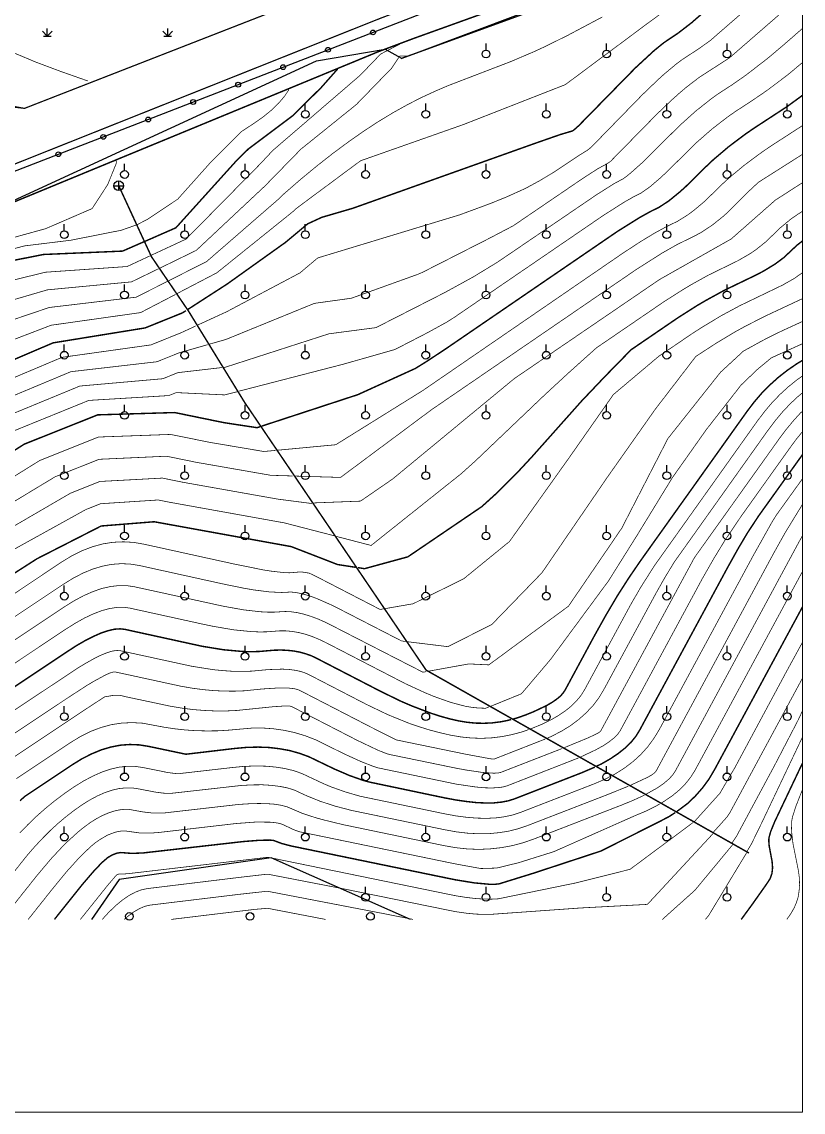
# Model space of a CAD drawing. Extents: x 396500 to 398250, y 1005980 to 1008200.
# Drawn here: x 397169 to 397250.1, y 1005980 to 1006093.1 of the extents above; entities that cross this region are included whole.
import ezdxf

# ---------------------------------------------------------------- set-up
doc = ezdxf.new("R2010")
doc.units = 0
doc.header["$LTSCALE"] = 0.5
doc.layers.get('0').update_dxf_attribs({"linetype": 'CONTINUOUS'})
doc.layers.add('ASSIST', color=7, linetype='CONTINUOUS', plot=False)
for name, color, linetype in [('DGX', 2, 'CONTINUOUS'), ('DLSS', 4, 'CONTINUOUS'), ('DMTZ', 3, 'CONTINUOUS'), ('GXYZ', 2, 'CONTINUOUS'), ('SXSS', 5, 'CONTINUOUS'), ('ZBTZ', 3, 'CONTINUOUS')]:
    doc.layers.add(name, color=color, linetype=linetype)
doc.layers.add('绘图层', color=6, linetype='CONTINUOUS', lineweight=5)
doc.linetypes.add('10421', pattern='A,2,[150,AAA.SHX,S=1,R=0,X=0,Y=1],1e-11', length=2)
doc.linetypes.add('1161', pattern='A,0,[149,AAA.SHX,S=0.15,R=0,X=0,Y=0],-1.6', length=1.6)
doc.linetypes.add('8353', pattern='A,1.5,[145,AAA.SHX,S=1,R=0,X=0,Y=-0.1],1.5,-1,1.5,[145,AAA.SHX,S=1,R=0,X=0,Y=1.1],1.5,-1', length=8)

# ---------------------------------------------------------------- blocks, each defined once
blk = doc.blocks.new('gc043')
for p, q in [((-1, 0), (1, 0)), ((0, -1), (0, 1))]:
    blk.add_line(p, q)
blk.add_circle((0, 0), 1)
blk = doc.blocks.new('gc125')
blk.add_line((0, 0.8), (0, 2.2))
blk.add_circle((0, 0), 0.8)
blk = doc.blocks.new('gc326')
blk.add_circle((0, 0), 0.8)
blk = doc.blocks.new('gc124')
for p, q in [((-1, 1), (0, 0)), ((-0.8, 0), (0.8, 0)), ((0, 0), (0, 1.6)), ((0, 0), (1, 1))]:
    blk.add_line(p, q)
blk = doc.blocks.new('gc170')
at = {"linetype": 'Continuous'}
blk.add_circle((0, 0), 0.5, dxfattribs=at)

msp = doc.modelspace()

# ---------------------------------------------------------------- linework, layer by layer
at = {"layer": 'ASSIST', "linetype": 'Continuous', "elevation": -27.35, "flags": 128}
msp.add_lwpolyline([(397250, 1006109.14), (397214.84, 1006095.67), (397163.56, 1006075.8), (397112.96, 1006053.59), (397105.49, 1006046.87), (397101.39, 1006037.8), (397099.54, 1006027.97), (397097.99, 1006018.1), (397096.23, 1006000)], dxfattribs=at)
at = {"layer": 'ASSIST', "linetype": '1161', "flags": 128}
for points in [[(397097.45, 1006000), (397098.62, 1006017.87), (397108.57, 1006047.34), (397122.32, 1006055.51), (397164.55, 1006072.93), (397199.58, 1006089.08), (397206.71, 1006090.29), (397208.42, 1006089.35), (397209.97, 1006089.92), (397248.24, 1006104.35), (397250, 1006105.04)], [(397209.35, 1006000), (397194.9, 1006006.39), (397179.12, 1006004.13), (397176.26, 1006000)], [(397209.35, 1006000), (397194.9, 1006006.39), (397179.12, 1006004.13), (397176.26, 1006000)]]:
    msp.add_lwpolyline(points, dxfattribs=at)
at = {"layer": 'DGX', "linetype": 'Continuous', "const_width": 0.075}
for points, elevation in [([(397185.12, 1006064.93), (397189.26, 1006067.09), (397197.2, 1006073.48), (397197.45, 1006073.73), (397204.16, 1006078.71), (397214.83, 1006082.47), (397225.4, 1006086.61), (397233.9, 1006092.94), (397240.7, 1006097.92), (397244.73, 1006102.98)], 19.5), ([(397250, 1006099.5), (397240.43, 1006091.18), (397239.28, 1006090.36), (397237.48, 1006089.18), (397236.92, 1006088.76), (397235.65, 1006087.7), (397234.95, 1006087.06), (397233.39, 1006085.56), (397228.44, 1006080.48), (397227.9, 1006079.96), (397227.69, 1006079.8), (397226.84, 1006079.28), (397224.33, 1006077.6), (397222.82, 1006076.69), (397221.26, 1006075.84), (397219.31, 1006074.96), (397217.61, 1006074.27), (397214.44, 1006073.1), (397199.72, 1006068.63), (397197.88, 1006067.08), (397190.26, 1006063.04), (397187.21, 1006061.64)], 20.5), ([(397250, 1006095.97), (397242.43, 1006089.39), (397239.34, 1006087.4), (397238, 1006086.38), (397237.28, 1006085.77), (397236.53, 1006085.1), (397234.92, 1006083.57), (397230.09, 1006078.65), (397229.76, 1006078.42), (397228.79, 1006077.9), (397227.17, 1006076.85), (397219.99, 1006071.96), (397217.33, 1006070.57), (397210.55, 1006067.12), (397210.1, 1006066.93), (397203.21, 1006064.45), (397199.38, 1006063.92), (397190.19, 1006060.17), (397188.46, 1006059.68)], 21), ([(397184.27, 1006066.27), (397188.19, 1006068.25), (397195.72, 1006074.79), (397196.22, 1006075.28), (397197.91, 1006076.75), (397199.58, 1006078.13), (397201.23, 1006079.43), (397202.86, 1006080.64), (397204.46, 1006081.76), (397206.03, 1006082.79), (397207.57, 1006083.72), (397209.06, 1006084.55), (397210.51, 1006085.29), (397211.92, 1006085.94), (397213.3, 1006086.53), (397219.71, 1006088.99), (397222.13, 1006090.02), (397223.32, 1006090.57), (397225.68, 1006091.74), (397229.24, 1006093.63)], 19), ([(397250, 1006092.44), (397248.03, 1006090.72), (397246.43, 1006089.37), (397244.13, 1006087.59), (397242.65, 1006086.56), (397241.2, 1006085.62), (397240.46, 1006085.08), (397238.91, 1006083.85), (397237.29, 1006082.39), (397233.33, 1006078.47), (397232.21, 1006077.47), (397231.77, 1006077.11), (397231.41, 1006076.85), (397230.43, 1006076.32), (397228.66, 1006075.2), (397218.35, 1006068.18), (397215.85, 1006066.66), (397212.9, 1006065.04), (397205.76, 1006061.4), (397200.88, 1006060.76), (397190.13, 1006057.29), (397189.98, 1006057.28)], 21.5), ([(397182.48, 1006068.92), (397186.07, 1006070.59), (397193.76, 1006078.39), (397195.07, 1006079.79), (397204.13, 1006087.59), (397206.24, 1006089.78), (397208.59, 1006091)], 18), ([(397183.36, 1006067.58), (397187.13, 1006069.42), (397194.25, 1006076.1), (397197.97, 1006079.91), (397203.73, 1006084.55), (397207.38, 1006088.31), (397208.23, 1006089.57), (397209.08, 1006089.59)], 18.5), ([(397250, 1006088.9), (397249.85, 1006088.78), (397248.49, 1006087.64), (397246.28, 1006085.98), (397244.71, 1006084.91), (397243.07, 1006083.84), (397242.25, 1006083.27), (397240.62, 1006082.01), (397239.01, 1006080.6), (397235.95, 1006077.58), (397235.3, 1006076.97), (397234.18, 1006076.01), (397233.28, 1006075.38), (397232.53, 1006075), (397231.51, 1006074.42), (397229.33, 1006073.03), (397213.89, 1006062.47), (397213.1, 1006061.97), (397211.14, 1006060.89), (397207.73, 1006059.13), (397202.39, 1006057.61), (397191.56, 1006054.81)], 22), ([(397196.76, 1006086.21), (397196.65, 1006085.96), (397196.31, 1006085.45), (397195.68, 1006084.7), (397194.93, 1006083.97), (397194.06, 1006083.26), (397193.07, 1006082.57), (397191.83, 1006081.76), (397188.73, 1006078.68), (397185.21, 1006074.74), (397182.07, 1006072.64), (397181.02, 1006072.1)], 17), ([(397250, 1006082.36), (397246.8, 1006080.29), (397245.83, 1006079.63), (397244.04, 1006078.31), (397242.46, 1006077), (397241.75, 1006076.35), (397239.85, 1006074.5), (397238.67, 1006073.51), (397238.11, 1006073.1), (397237.02, 1006072.42), (397235.95, 1006071.91), (397234.67, 1006071.21), (397233.12, 1006070.27), (397231.32, 1006069.09), (397210.63, 1006054.88), (397201.59, 1006049.25), (397195.53, 1006048.68)], 23), ([(397197.32, 1006046), (397202.09, 1006045.86), (397211.59, 1006052.93), (397232.76, 1006067.43), (397235.45, 1006069.14), (397236.98, 1006070.01), (397238.89, 1006070.95), (397239.48, 1006071.27), (397240.65, 1006072.04), (397241.8, 1006072.96), (397242.36, 1006073.47), (397244.33, 1006075.45), (397245.43, 1006076.48), (397250, 1006079.38)], 23.5), ([(397178.8, 1006078.81), (397178.84, 1006078.48), (397177.94, 1006076.25), (397176.32, 1006073.75), (397171.48, 1006071.66), (397159.81, 1006068.45), (397153.96, 1006065.84), (397146.83, 1006062.02), (397140.31, 1006058.81), (397127.47, 1006052.29), (397119.81, 1006047.27), (397115.35, 1006043.15), (397114.66, 1006042.2), (397113.51, 1006040.37), (397103.32, 1006022.4), (397100.84, 1006018.19), (397100.37, 1006017.13), (397099.87, 1006015.73), (397099.35, 1006013.98), (397098.59, 1006011.18), (397096.75, 1006008.15)], 16.5), ([(397201.69, 1006039.73), (397205.26, 1006038.8), (397214.61, 1006046.25), (397216.12, 1006047.61), (397223.22, 1006054.38), (397225.73, 1006056.7), (397228.64, 1006059.31), (397235.65, 1006064.1), (397237.58, 1006065.33), (397238.5, 1006065.88), (397240.25, 1006066.85), (397243.34, 1006068.36), (397244.61, 1006069.1), (397245.18, 1006069.49), (397246.16, 1006070.27), (397247.74, 1006071.79), (397248.82, 1006072.68), (397249.5, 1006073.15), (397250, 1006073.47)], 24.5), ([(397180.87, 1006072.04), (397179.33, 1006071.5), (397174.12, 1006070.47), (397169.3, 1006069.88), (397162.98, 1006068.19), (397157.22, 1006065.67), (397149.78, 1006061.61), (397145.12, 1006059.25), (397127.76, 1006050.11), (397120.17, 1006044.35)], 17), ([(397102.4, 1006000), (397106.5, 1006012.79), (397106.87, 1006013.77), (397107.63, 1006015.53), (397108.04, 1006016.31), (397108.46, 1006017.02), (397113.48, 1006024.98), (397115.83, 1006028.8), (397120.31, 1006036.66), (397121.34, 1006038.39), (397121.92, 1006039.27), (397124.44, 1006041.85), (397134.38, 1006049), (397148.86, 1006057.06), (397162.01, 1006064.83), (397171.48, 1006067.15), (397179.95, 1006067.74), (397182.33, 1006068.85)], 18), ([(397105.08, 1006000), (397106.74, 1006004.79), (397108.49, 1006011.5), (397108.98, 1006013.23), (397109.15, 1006013.67), (397118.65, 1006028.78), (397120.5, 1006031.85), (397123.24, 1006036.58), (397124.1, 1006037.98), (397128.84, 1006042.22), (397134.74, 1006046.61), (397148.9, 1006054.75), (397162.11, 1006062.52), (397171.68, 1006065.32), (397180.41, 1006066.15), (397183.21, 1006067.51)], 18.5), ([(397206.73, 1006032.25), (397209.61, 1006032.75), (397214.86, 1006035.34), (397219.61, 1006039.21), (397225.86, 1006047.99), (397230.38, 1006054.45), (397235.1, 1006058.43), (397238.53, 1006060.76), (397239.55, 1006061.42), (397241.56, 1006062.63), (397243.53, 1006063.69), (397247.93, 1006065.81), (397249.13, 1006066.49), (397249.97, 1006067.08), (397250, 1006067.11)], 25.5), ([(397107.2, 1006000), (397109.74, 1006007.18), (397110.62, 1006010.17), (397111.21, 1006011.89), (397111.52, 1006012.65), (397112.16, 1006013.98), (397112.5, 1006014.56), (397123.09, 1006031.38), (397124.58, 1006033.8), (397126.28, 1006036.7), (397130.62, 1006040.65), (397135.09, 1006044.22), (397148.94, 1006052.43), (397162.22, 1006060.22), (397171.87, 1006063.49), (397180.88, 1006064.56), (397184.12, 1006066.19)], 19), ([(397109.8, 1006000), (397111.78, 1006006.29), (397112.19, 1006007.2), (397112.7, 1006008.9), (397112.99, 1006009.77), (397113.34, 1006010.66), (397114.17, 1006012.49), (397115.2, 1006014.38), (397128.44, 1006035.42), (397132.15, 1006039.01), (397135.45, 1006041.83), (397148.98, 1006050.11), (397162.32, 1006057.91), (397172.07, 1006061.65), (397181.35, 1006062.96), (397184.98, 1006064.85)], 19.5), ([(397250, 1006064.41), (397249.9, 1006064.36), (397246.21, 1006062.63), (397244.12, 1006061.57), (397243.08, 1006061), (397241.01, 1006059.76), (397238.94, 1006058.41), (397234.73, 1006052.93), (397229.79, 1006045.92), (397222.98, 1006035.97), (397217.79, 1006030.61), (397213.23, 1006028.3), (397209.05, 1006028.81)], 26), ([(397114.68, 1006000), (397116.8, 1006006.62), (397117.11, 1006007.26), (397117.55, 1006008.66), (397117.99, 1006009.68), (397118.55, 1006010.78), (397119.24, 1006011.95), (397124.08, 1006019.62), (397125.91, 1006022.43), (397127.53, 1006024.8), (397132.76, 1006032.03), (397136.65, 1006036.91), (397150.4, 1006046.39), (397163.8, 1006054.35), (397173.2, 1006058.32), (397182.43, 1006059.61), (397185.55, 1006060.87), (397187.06, 1006061.57)], 20.5), ([(397250, 1006062.04), (397247.93, 1006061.09), (397246.83, 1006060.56), (397245.77, 1006060.01), (397243.87, 1006058.96), (397241.49, 1006056.76), (397236.04, 1006049.89), (397231.26, 1006040.6), (397225.73, 1006032.5), (397217.47, 1006026.41), (397215.39, 1006026.51), (397211.24, 1006025.76)], 26.5), ([(397117.24, 1006000), (397117.4, 1006000.51), (397117.89, 1006002.27), (397119.75, 1006007.85), (397120.15, 1006008.71), (397121.24, 1006010.65), (397122.89, 1006013.29), (397124.59, 1006015.89), (397126.18, 1006018.21), (397132.35, 1006026.74), (397134.3, 1006029.5), (397139.13, 1006036.73), (397151.77, 1006044.99), (397165.17, 1006053.09), (397174.12, 1006056.83), (397183.04, 1006057.86), (397185.38, 1006058.8), (397188.3, 1006059.63)], 21), ([(397250, 1006059.73), (397246.78, 1006058.27), (397245.33, 1006057.07), (397243.63, 1006055.44), (397240.02, 1006050.81), (397236.51, 1006045.84), (397232.85, 1006039.86), (397229.88, 1006035.12), (397223.86, 1006026.96), (397220.85, 1006023.41), (397217.68, 1006022.12)], 37), ([(397119.64, 1006000), (397122.17, 1006007.67), (397123.02, 1006009.05), (397126.7, 1006014.33), (397136.46, 1006028.97), (397140.12, 1006034.13), (397153.14, 1006043.6), (397166.54, 1006051.83), (397175.05, 1006055.34), (397183.66, 1006056.1), (397185.21, 1006056.73), (397189.8, 1006057.26)], 21.5), ([(397250, 1006056.38), (397249.4, 1006055.96), (397248.52, 1006055.25), (397247.67, 1006054.47), (397246.85, 1006053.62), (397246.08, 1006052.71), (397245.33, 1006051.72), (397234.63, 1006036.68), (397233.25, 1006034.5), (397232.21, 1006032.71), (397227.4, 1006023.83), (397227.03, 1006023.24), (397226.57, 1006022.68), (397226.03, 1006022.14), (397225.39, 1006021.63), (397224.67, 1006021.14), (397223.86, 1006020.68), (397222.96, 1006020.24), (397221.81, 1006019.77)], 28), ([(397121.99, 1006000), (397123.83, 1006005.75), (397124.04, 1006006.22), (397124.67, 1006007.41), (397126.17, 1006009.85), (397138.04, 1006027.66), (397141.33, 1006032.35), (397154.51, 1006042.2), (397167.91, 1006050.57), (397175.98, 1006053.85), (397184.27, 1006054.35), (397185.05, 1006054.66), (397190.07, 1006054.42), (397191.4, 1006054.76)], 22), ([(397250, 1006054.64), (397249.52, 1006054.24), (397248.71, 1006053.48), (397247.93, 1006052.65), (397247.17, 1006051.74), (397246.43, 1006050.76), (397236.69, 1006037.06), (397235.71, 1006035.44), (397234.81, 1006033.85), (397229.42, 1006023.89), (397228.9, 1006023.02), (397228.29, 1006022.21), (397227.59, 1006021.46), (397226.81, 1006020.76), (397225.95, 1006020.11), (397225, 1006019.53), (397223.96, 1006018.99), (397223.52, 1006018.8)], 28.5), ([(397250, 1006052.74), (397249.75, 1006052.5), (397249.01, 1006051.68), (397248.27, 1006050.78), (397247.54, 1006049.8), (397238.79, 1006037.53), (397229.07, 1006019.54), (397228.96, 1006019.44), (397228.7, 1006019.28), (397227.77, 1006018.84), (397225.27, 1006017.81)], 29), ([(397126.44, 1006000), (397126.81, 1006001.33), (397127.18, 1006002.45), (397127.98, 1006004.52), (397128.41, 1006005.46), (397128.86, 1006006.36), (397129.33, 1006007.19), (397129.82, 1006007.97), (397141.21, 1006025.04), (397144.69, 1006029.95), (397158.83, 1006040.12), (397170.88, 1006047.61), (397176.97, 1006050.05), (397184.46, 1006050.32), (397188.56, 1006049.49), (397194.13, 1006048.55), (397195.35, 1006048.66)], 23), ([(397250, 1006050.61), (397249.36, 1006049.82), (397248.64, 1006048.84), (397243.57, 1006041.73), (397241.91, 1006039.26), (397240.78, 1006037.4), (397239.62, 1006035.37), (397231.1, 1006019.59), (397230.84, 1006019.22), (397230.46, 1006018.83), (397229.95, 1006018.43), (397229.33, 1006018.02), (397228.59, 1006017.61), (397226.96, 1006016.84)], 29.5), ([(397128.55, 1006000), (397128.67, 1006000.44), (397129.38, 1006002.55), (397130.13, 1006004.37), (397130.52, 1006005.17), (397130.91, 1006005.89), (397131.32, 1006006.54), (397142.58, 1006023.41), (397142.8, 1006023.73), (397146.35, 1006027.63), (397161.77, 1006039.45), (397172.47, 1006045.92), (397177.05, 1006047.74), (397184.03, 1006048.06), (397187.11, 1006047.43), (397194.84, 1006046.08), (397197.12, 1006046.01)], 23.5), ([(397250, 1006045.72), (397247.32, 1006041.99), (397246.9, 1006041.33), (397244.9, 1006037.76), (397235.15, 1006019.7), (397234.59, 1006018.78), (397233.96, 1006017.92), (397233.24, 1006017.12), (397232.44, 1006016.39), (397231.56, 1006015.72), (397230.6, 1006015.11), (397230.29, 1006014.95)], 30.5), ([(397132.81, 1006000), (397133.3, 1006001.46), (397133.58, 1006002.18), (397133.84, 1006002.79), (397134.32, 1006003.68), (397143.55, 1006017.52), (397146, 1006021.09), (397150.96, 1006026.59), (397167.66, 1006038.09), (397175.66, 1006042.52), (397177.19, 1006043.13), (397183.18, 1006043.52), (397184.21, 1006043.31), (397196.27, 1006041.14), (397201.45, 1006039.8)], 24.5), ([(397250, 1006043.06), (397248.19, 1006040.1), (397246.98, 1006037.93), (397234.8, 1006015.36), (397234.65, 1006015.19), (397234.37, 1006014.99), (397233.95, 1006014.75), (397232.14, 1006013.91)], 31), ([(397250, 1006039.81), (397249.63, 1006039.15), (397236.82, 1006015.41), (397236.53, 1006014.97), (397236.12, 1006014.54), (397235.6, 1006014.1), (397234.96, 1006013.65), (397233.77, 1006012.99)], 31.5), ([(397206.56, 1006032.22), (397206.19, 1006032.16), (397199.47, 1006035.63), (397198.83, 1006035.93), (397198, 1006036.06), (397196.77, 1006035.96), (397196.26, 1006035.98), (397194.93, 1006036.13), (397194.09, 1006036.26), (397190.93, 1006036.9), (397181.71, 1006038.93), (397180.63, 1006039.12), (397179.56, 1006039.18), (397178.49, 1006039.13), (397177.42, 1006038.96), (397176.37, 1006038.67), (397175.31, 1006038.27), (397174.26, 1006037.75), (397173.22, 1006037.12), (397157.18, 1006026.41)], 25.5), ([(397208.84, 1006028.84), (397208.42, 1006028.89), (397201.29, 1006032.56), (397199.56, 1006033.32), (397198.8, 1006033.59), (397198.11, 1006033.78), (397197.5, 1006033.91), (397196.95, 1006033.97), (397195.99, 1006033.92), (397194.72, 1006033.98), (397193.06, 1006034.19), (397192.08, 1006034.36), (397189.83, 1006034.82), (397181.22, 1006036.72), (397180.28, 1006036.87), (397179.33, 1006036.91), (397178.36, 1006036.84), (397177.38, 1006036.65), (397176.39, 1006036.35), (397175.39, 1006035.94), (397174.37, 1006035.41), (397173.33, 1006034.77), (397158.07, 1006024.59)], 26), ([(397250, 1006036.1), (397238.85, 1006015.46), (397238.41, 1006014.76), (397237.87, 1006014.08), (397237.24, 1006013.44), (397236.51, 1006012.84), (397235.68, 1006012.27), (397235.37, 1006012.08)], 32), ([(397210.99, 1006025.71), (397210.63, 1006025.65), (397200.55, 1006030.82), (397199.75, 1006031.17), (397199, 1006031.45), (397198.28, 1006031.67), (397197.6, 1006031.83), (397196.96, 1006031.92), (397196.36, 1006031.95), (397195.21, 1006031.88), (397194.54, 1006031.88), (397193.78, 1006031.92), (397192.02, 1006032.12), (397189.91, 1006032.5), (397180.73, 1006034.51), (397179.93, 1006034.63), (397179.1, 1006034.64), (397178.24, 1006034.54), (397177.34, 1006034.34), (397176.42, 1006034.02), (397175.46, 1006033.6), (397174.47, 1006033.07), (397173.44, 1006032.43), (397158.96, 1006022.77)], 26.5), ([(397217.48, 1006022.05), (397217.14, 1006021.91), (397216.44, 1006021.93), (397215.73, 1006022), (397215.02, 1006022.12), (397213.51, 1006022.52), (397211.79, 1006023.13), (397210.85, 1006023.52), (397208.83, 1006024.45), (397200.51, 1006028.75), (397199.81, 1006029.08), (397199.12, 1006029.36), (397198.43, 1006029.59), (397197.76, 1006029.76), (397197.08, 1006029.88), (397196.42, 1006029.94), (397195.76, 1006029.94), (397194.43, 1006029.84), (397193.67, 1006029.83), (397192.84, 1006029.86), (397190.98, 1006030.05), (397188.82, 1006030.42), (397187.64, 1006030.67), (397180.23, 1006032.3), (397179.58, 1006032.39), (397178.87, 1006032.37), (397178.11, 1006032.25), (397177.3, 1006032.03), (397176.44, 1006031.7), (397175.53, 1006031.27), (397174.57, 1006030.73), (397173.55, 1006030.09), (397159.85, 1006020.94)], 37), ([(397238.8, 1006010.16), (397241.43, 1006013.08), (397242.99, 1006015.75), (397248.31, 1006025.66), (397250, 1006028.75)], 33), ([(397221.61, 1006019.7), (397220.93, 1006019.46), (397219.89, 1006019.18), (397218.84, 1006018.97), (397217.79, 1006018.84), (397216.74, 1006018.79), (397215.67, 1006018.82), (397214.6, 1006018.93), (397213.53, 1006019.11), (397212.45, 1006019.36), (397211.37, 1006019.64), (397210.28, 1006019.98), (397209.19, 1006020.35), (397207, 1006021.24), (397204.79, 1006022.3), (397198.76, 1006025.42), (397198.33, 1006025.61), (397197.85, 1006025.75), (397197.31, 1006025.86), (397196.71, 1006025.94), (397196.05, 1006025.97), (397194.57, 1006025.92), (397192.87, 1006025.76), (397191.94, 1006025.73), (397190.97, 1006025.74), (397189.96, 1006025.81), (397188.9, 1006025.91), (397186.64, 1006026.27), (397179.25, 1006027.88), (397178.87, 1006027.91), (397178.41, 1006027.84), (397177.86, 1006027.67), (397177.22, 1006027.41), (397176.5, 1006027.05), (397175.68, 1006026.59), (397174.77, 1006026.04), (397165.79, 1006020.07)], 28), ([(397223.33, 1006018.72), (397218, 1006016.63), (397217.62, 1006016.67), (397215.08, 1006017.14), (397207.89, 1006018.62), (397205.26, 1006019.94), (397197.88, 1006023.75), (397197.59, 1006023.87), (397197.21, 1006023.95), (397196.74, 1006024), (397195.54, 1006024.01), (397193.98, 1006023.91), (397192.09, 1006023.72), (397191.08, 1006023.68), (397190.04, 1006023.69), (397188.96, 1006023.74), (397187.86, 1006023.84), (397186.72, 1006023.99), (397185.55, 1006024.19), (397178.75, 1006025.67), (397178.52, 1006025.67), (397178.18, 1006025.57), (397177.74, 1006025.38), (397176.52, 1006024.72), (397175.75, 1006024.26), (397173.89, 1006023.05), (397166.68, 1006018.25)], 28.5), ([(397240.76, 1006009.05), (397242.15, 1006010.6), (397242.46, 1006011.05), (397250, 1006025.03)], 33.5), ([(397250, 1006021.64), (397249.54, 1006020.66), (397247.14, 1006016.04), (397243.17, 1006008.65), (397242.71, 1006007.95)], 34), ([(397226.78, 1006016.76), (397219.39, 1006013.87), (397218.94, 1006013.74), (397218.39, 1006013.67), (397217.73, 1006013.64), (397216.97, 1006013.66), (397216.11, 1006013.74), (397214.08, 1006014.04), (397205.95, 1006015.73), (397205.43, 1006015.9), (397204.14, 1006016.41), (397202.52, 1006017.15), (397199.52, 1006018.63), (397198.44, 1006019.05), (397197.35, 1006019.38), (397196.25, 1006019.62), (397195.13, 1006019.78), (397194, 1006019.86), (397192.86, 1006019.85), (397190.53, 1006019.64), (397189.38, 1006019.57), (397188.24, 1006019.56), (397187.1, 1006019.58), (397185.97, 1006019.66), (397184.86, 1006019.78), (397183.75, 1006019.95), (397181.56, 1006020.36), (397180.47, 1006020.42), (397179.39, 1006020.37), (397178.32, 1006020.21), (397177.26, 1006019.92), (397176.2, 1006019.52), (397175.15, 1006019), (397174.11, 1006018.37), (397168.46, 1006014.6)], 29.5), ([(397244.26, 1006007.08), (397244.71, 1006007.84), (397245.75, 1006009.97), (397250, 1006018.92)], 34.5), ([(397230.12, 1006014.86), (397229.55, 1006014.56), (397228.43, 1006014.08), (397220.77, 1006011.11), (397219.99, 1006010.85), (397219.15, 1006010.66), (397218.26, 1006010.54), (397217.3, 1006010.49), (397216.28, 1006010.51), (397215.21, 1006010.59), (397214.07, 1006010.74), (397212.88, 1006010.96), (397204.13, 1006012.78), (397202.6, 1006013.22), (397201.09, 1006013.76), (397200.33, 1006014.08), (397198.05, 1006015.15), (397197.21, 1006015.44), (397196.3, 1006015.66), (397195.34, 1006015.81), (397194.31, 1006015.9), (397193.23, 1006015.92), (397192.08, 1006015.88), (397190.87, 1006015.76), (397185.19, 1006015.11), (397184.17, 1006015.24), (397181.66, 1006015.75), (397180.85, 1006015.87), (397180.02, 1006015.89), (397179.15, 1006015.8), (397178.26, 1006015.6), (397177.34, 1006015.29), (397176.39, 1006014.87), (397175.41, 1006014.35), (397174.4, 1006013.72), (397173.39, 1006013.02), (397172.42, 1006012.29), (397171.47, 1006011.51), (397170.55, 1006010.7), (397169.67, 1006009.85), (397168.81, 1006008.97)], 30.5), ([(397231.95, 1006013.83), (397229.83, 1006012.97), (397221.46, 1006009.73), (397220.52, 1006009.41), (397219.54, 1006009.16), (397218.52, 1006009), (397217.46, 1006008.9), (397216.37, 1006008.89), (397215.24, 1006008.95), (397214.07, 1006009.09), (397212.87, 1006009.31), (397203.23, 1006011.31), (397201.5, 1006011.76), (397199.95, 1006012.27), (397198.57, 1006012.83), (397197.32, 1006013.41), (397196.6, 1006013.64), (397195.8, 1006013.8), (397194.92, 1006013.91), (397193.96, 1006013.97), (397192.92, 1006013.96), (397191.8, 1006013.9), (397184.42, 1006013.07), (397183.74, 1006013.1), (397182.87, 1006013.21), (397181.17, 1006013.54), (397180.51, 1006013.64), (397179.84, 1006013.65), (397179.14, 1006013.58), (397178.42, 1006013.42), (397177.67, 1006013.17), (397176.9, 1006012.83), (397176.11, 1006012.41), (397175.29, 1006011.9), (397174.47, 1006011.32), (397173.65, 1006010.69), (397172.84, 1006010.01), (397172.03, 1006009.27), (397171.23, 1006008.47), (397170.44, 1006007.63), (397169.65, 1006006.73), (397164.29, 1006000)], 31), ([(397250, 1006013.44), (397249.87, 1006013.15), (397249.3, 1006011.69), (397248.96, 1006010.61), (397248.89, 1006010.22), (397248.86, 1006009.43), (397248.89, 1006008.96), (397249.02, 1006007.84), (397249.59, 1006005), (397249.68, 1006004.28), (397249.7, 1006003.59), (397249.65, 1006002.94), (397249.55, 1006002.32), (397249.37, 1006001.73), (397249.13, 1006001.18), (397248.83, 1006000.66), (397248.38, 1006000)], 35.5), ([(397233.61, 1006012.89), (397232.33, 1006012.31), (397231.23, 1006011.86), (397222.16, 1006008.35), (397221.05, 1006007.96), (397219.92, 1006007.66), (397218.78, 1006007.45), (397217.63, 1006007.32), (397216.46, 1006007.27), (397215.27, 1006007.31), (397214.07, 1006007.44), (397212.85, 1006007.65), (397202.32, 1006009.84), (397200.39, 1006010.31), (397199.55, 1006010.54), (397198.14, 1006011), (397196.58, 1006011.67), (397195.99, 1006011.83), (397195.29, 1006011.95), (397194.5, 1006012.01), (397193.61, 1006012.03), (397192.61, 1006012), (397191.52, 1006011.93), (397183.65, 1006011.03), (397182.49, 1006011.05), (397181.62, 1006011.15), (397180.17, 1006011.41), (397179.66, 1006011.42), (397179.12, 1006011.36), (397178.57, 1006011.23), (397178, 1006011.04), (397177.41, 1006010.79), (397176.8, 1006010.47), (397176.18, 1006010.08), (397175.54, 1006009.62), (397174.88, 1006009.09), (397173.5, 1006007.83), (397172.06, 1006006.29), (397170.54, 1006004.48), (397166.98, 1006000)], 31.5), ([(397235.21, 1006011.99), (397234.76, 1006011.73), (397233.74, 1006011.23), (397232.62, 1006010.76), (397224.21, 1006007.03), (397220.54, 1006005.88), (397218.29, 1006005.33), (397216.63, 1006005.28), (397214, 1006005.76), (397197.77, 1006009.11), (397197.18, 1006009.33), (397196.2, 1006009.8), (397195.85, 1006009.94), (397195.38, 1006010.03), (397194.79, 1006010.09), (397193.25, 1006010.1), (397191.25, 1006009.95), (397183.32, 1006009.03), (397182.45, 1006008.96), (397181.26, 1006008.97), (397179.83, 1006009.17), (397179.48, 1006009.18), (397179.11, 1006009.14), (397178.72, 1006009.05), (397177.92, 1006008.75), (397177.07, 1006008.25), (397176.61, 1006007.92), (397176.11, 1006007.5), (397174.98, 1006006.4), (397173.68, 1006004.96), (397172.21, 1006003.17), (397169.69, 1006000)], 32), ([(397175.1, 1006000), (397175.55, 1006000.56), (397177.93, 1006003.53), (397178.76, 1006004.51), (397178.85, 1006004.61), (397179.08, 1006004.7), (397179.43, 1006004.7), (397180.16, 1006004.76), (397194.57, 1006006.45), (397214, 1006002.46), (397215.08, 1006002.29), (397216.06, 1006002.17), (397216.96, 1006002.11), (397217.75, 1006002.1), (397218.46, 1006002.14), (397226.46, 1006003.78), (397232.12, 1006005.2), (397238.65, 1006010.05)], 33), ([(397177.37, 1006000), (397178.01, 1006000.7), (397178.73, 1006001.4), (397179.43, 1006001.99), (397180.11, 1006002.46), (397180.78, 1006002.82), (397181.43, 1006003.07), (397182.06, 1006003.2), (397191.67, 1006004.37), (397194.44, 1006004.69), (397194.61, 1006004.68), (397202.41, 1006003.17), (397213.99, 1006000.81), (397215.11, 1006000.65), (397216.15, 1006000.55), (397217.12, 1006000.52), (397217.87, 1006000.54), (397227.01, 1006001.19), (397233.92, 1006001.56), (397240.71, 1006008.89)], 33.5), ([(397242.75, 1006007.74), (397238.85, 1006003.03), (397235.47, 1006000)], 34), ([(397239.94, 1006000), (397240.29, 1006000.44), (397244.21, 1006006.92)], 34.5), ([(397209.61, 1006000), (397206.89, 1006000.54), (397194.63, 1006002.9), (397194.44, 1006002.92), (397191.63, 1006002.61), (397182.37, 1006001.49), (397181.82, 1006001.37), (397181.25, 1006001.13), (397180.64, 1006000.78), (397180.01, 1006000.31), (397179.66, 1006000)], 34), ([(397184.52, 1006000), (397189.4, 1006000.59), (397193.18, 1006001.04), (397194.45, 1006001.15), (397194.65, 1006001.13), (397200.53, 1006000)], 34.5)]:
    msp.add_lwpolyline(points, dxfattribs=dict(at, elevation=elevation))
at = {"layer": 'DGX', "color": 3, "linetype": 'Continuous', "lineweight": -2, "const_width": 0.15}
for points, elevation in [([(397250, 1006103.03), (397238.47, 1006093.01), (397237.12, 1006091.97), (397235.62, 1006090.96), (397234.62, 1006090.15), (397232.65, 1006088.33), (397226.79, 1006082.35), (397226.25, 1006081.87), (397226.12, 1006081.8), (397224.9, 1006081.44), (397222.29, 1006080.53), (397203.38, 1006073.79), (397200.13, 1006072.84), (397198.68, 1006072.17), (397196.37, 1006070.24), (397190.32, 1006065.92), (397186.19, 1006063.25)], 20), ([(397201.8, 1006088.25), (397200.07, 1006086.3), (397197.12, 1006083.38), (397192.53, 1006079.94), (397191.29, 1006078.72), (397185.01, 1006071.76), (397181.82, 1006070.36)], 17.5), ([(397250, 1006085.5), (397248.44, 1006084.36), (397244.94, 1006082.07), (397244.04, 1006081.45), (397242.33, 1006080.16), (397240.73, 1006078.8), (397239.98, 1006078.09), (397237.9, 1006076.04), (397237.28, 1006075.48), (397236.14, 1006074.55), (397235.15, 1006073.9), (397234.24, 1006073.45), (397233.09, 1006072.81), (397230.79, 1006071.37), (397212.84, 1006059.09), (397210.95, 1006057.85), (397209.86, 1006057.17), (397203.89, 1006054.45), (397193.91, 1006051.18)], 22.5), ([(397100.04, 1006000), (397101.61, 1006003.86), (397103.89, 1006012.59), (397104.38, 1006014.26), (397104.79, 1006015.45), (397104.96, 1006015.85), (397105.11, 1006016.13), (397109.62, 1006023.31), (397111.4, 1006026.25), (397112.99, 1006028.99), (397117.44, 1006036.86), (397118.6, 1006038.83), (397119.12, 1006039.66), (397119.58, 1006040.33), (397122.9, 1006043.75), (397134.03, 1006051.39), (397148.81, 1006059.38), (397161.91, 1006067.14), (397171.28, 1006068.99), (397179.48, 1006069.34), (397181.67, 1006070.3)], 17.5), ([(397203.89, 1006036.5), (397204.57, 1006036.39), (397209.07, 1006037.62), (397216.74, 1006042.83), (397218.42, 1006044.35), (397220.28, 1006046.21), (397221.88, 1006047.93), (397227.07, 1006053.76), (397229.54, 1006056.36), (397232.23, 1006059.11), (397237.09, 1006062.43), (397239.07, 1006063.69), (397240.03, 1006064.25), (397241.89, 1006065.27), (397245.27, 1006066.9), (397245.97, 1006067.27), (397247.15, 1006067.99), (397248.07, 1006068.67), (397249.44, 1006069.96), (397250, 1006070.39)], 25), ([(397111.79, 1006000), (397112.07, 1006001.13), (397114.09, 1006006.09), (397114.85, 1006007.88), (397116.19, 1006011.53), (397125.5, 1006026.31), (397130.55, 1006033.69), (397135.19, 1006039.07), (397149.02, 1006047.79), (397162.42, 1006055.61), (397172.27, 1006059.82), (397181.82, 1006061.37), (397185.71, 1006062.94), (397186.05, 1006063.16)], 20), ([(397250, 1006058), (397249.46, 1006057.68), (397248.47, 1006057), (397247.52, 1006056.26), (397246.63, 1006055.46), (397245.78, 1006054.6), (397244.98, 1006053.67), (397244.23, 1006052.68), (397233.16, 1006037.15), (397231.98, 1006035.42), (397230.79, 1006033.56), (397229.61, 1006031.56), (397228.42, 1006029.43), (397225.37, 1006023.78), (397225.16, 1006023.47), (397224.87, 1006023.15), (397224.48, 1006022.83), (397224.01, 1006022.51), (397223.46, 1006022.19), (397222.09, 1006021.54), (397221.27, 1006021.21), (397220.42, 1006020.91), (397220.01, 1006020.8)], 37.5), ([(397124.28, 1006000), (397125.26, 1006003.31), (397125.56, 1006004.17), (397126.3, 1006005.89), (397127.22, 1006007.63), (397127.75, 1006008.51), (397139, 1006025.43), (397143.01, 1006031.33), (397155.88, 1006040.8), (397169.28, 1006049.31), (397176.9, 1006052.35), (397184.88, 1006052.59), (397190, 1006051.54), (397193.42, 1006051.02), (397193.75, 1006051.12)], 22.5), ([(397250, 1006048.22), (397245.45, 1006041.86), (397244.26, 1006040.05), (397243.32, 1006038.46), (397242.26, 1006036.56), (397233.12, 1006019.65), (397232.72, 1006019), (397232.21, 1006018.37), (397231.6, 1006017.78), (397230.88, 1006017.21), (397230.07, 1006016.66), (397229.16, 1006016.14), (397228.63, 1006015.89)], 30), ([(397134.93, 1006000), (397135.3, 1006001.08), (397135.67, 1006001.99), (397135.82, 1006002.25), (397145.37, 1006016.56), (397151.25, 1006025.03), (397170.6, 1006037.42), (397177.26, 1006040.82), (397182.76, 1006041.26), (397196.98, 1006038.68), (397201.78, 1006036.82), (397203.67, 1006036.53)], 25), ([(397250, 1006032.42), (397240.87, 1006015.52), (397240.29, 1006014.54), (397239.62, 1006013.63), (397238.88, 1006012.79), (397238.07, 1006012.02), (397236.96, 1006011.19)], 32.5), ([(397219.78, 1006020.74), (397219.39, 1006020.64), (397218.68, 1006020.5), (397217.81, 1006020.39), (397216.94, 1006020.35), (397216.05, 1006020.37), (397215.17, 1006020.46), (397214.28, 1006020.61), (397213.37, 1006020.82), (397212.44, 1006021.08), (397211.48, 1006021.39), (397209.48, 1006022.15), (397208.43, 1006022.6), (397206.27, 1006023.65), (397199.63, 1006027.08), (397199.07, 1006027.35), (397198.48, 1006027.56), (397197.87, 1006027.73), (397197.23, 1006027.85), (397196.57, 1006027.92), (397195.88, 1006027.95), (397195.17, 1006027.93), (397193.65, 1006027.8), (397192.81, 1006027.78), (397191.91, 1006027.8), (397189.94, 1006027.98), (397187.73, 1006028.34), (397179.74, 1006030.09), (397179.23, 1006030.15), (397178.64, 1006030.11), (397177.99, 1006029.96), (397177.26, 1006029.72), (397176.47, 1006029.37), (397175.6, 1006028.93), (397174.67, 1006028.39), (397173.67, 1006027.74), (397160.74, 1006019.12)], 37.5), ([(397228.46, 1006015.8), (397227.03, 1006015.19), (397220.08, 1006012.49), (397219.46, 1006012.3), (397218.77, 1006012.17), (397217.99, 1006012.09), (397217.14, 1006012.08), (397216.2, 1006012.12), (397215.18, 1006012.23), (397214.07, 1006012.39), (397212.89, 1006012.61), (397205.04, 1006014.26), (397204.4, 1006014.44), (397202.99, 1006014.94), (397201.42, 1006015.62), (397198.78, 1006016.89), (397197.81, 1006017.24), (397196.81, 1006017.52), (397195.76, 1006017.71), (397194.67, 1006017.84), (397193.53, 1006017.88), (397192.35, 1006017.85), (397191.13, 1006017.74), (397186.05, 1006017.14), (397182.15, 1006017.96), (397181.2, 1006018.11), (397180.24, 1006018.15), (397179.27, 1006018.08), (397178.28, 1006017.89), (397177.29, 1006017.6), (397176.28, 1006017.18), (397175.25, 1006016.66), (397174.22, 1006016.02), (397169.35, 1006012.77), (397168.84, 1006012.32)], 30), ([(397250, 1006016.21), (397247.12, 1006010.14), (397246.7, 1006009.11), (397246.52, 1006008.45), (397246.51, 1006008.08), (397246.55, 1006007.61), (397246.85, 1006006.01), (397246.9, 1006005.35), (397246.83, 1006004.75), (397246.64, 1006004.22), (397246.3, 1006003.7), (397244.81, 1006001.59), (397243.65, 1006000)], 35), ([(397236.81, 1006011.09), (397236.2, 1006010.69), (397235.15, 1006010.14), (397229.08, 1006007.09), (397222.05, 1006004.78), (397218.53, 1006003.69), (397218.07, 1006003.64), (397217.49, 1006003.65), (397215.98, 1006003.79), (397214, 1006004.11), (397197.02, 1006007.61), (397196.04, 1006007.86), (397195.12, 1006008.2), (397194.77, 1006008.23), (397193.66, 1006008.21), (397192, 1006008.08), (397181.63, 1006006.9), (397180.45, 1006006.85), (397179.3, 1006006.94), (397178.88, 1006006.87), (397178.43, 1006006.7), (397177.96, 1006006.43), (397177.34, 1006005.9), (397176.46, 1006004.97), (397175.3, 1006003.62), (397172.41, 1006000)], 32.5)]:
    msp.add_lwpolyline(points, dxfattribs=dict(at, elevation=elevation))
at = {"layer": 'DGX', "linetype": 'Continuous', "const_width": 0.075, "flags": 128}
for points, elevation in [([(397160.88, 1006100.15), (397161.22, 1006099.05), (397162.11, 1006096.44), (397162.48, 1006095.52), (397163.71, 1006093.17), (397164.19, 1006092.55), (397164.74, 1006091.98), (397166.13, 1006090.96), (397168.03, 1006089.98), (397170.48, 1006088.95), (397173.04, 1006087.99), (397175.88, 1006086.99)], 16.5), ([(397250, 1006076.44), (397247.19, 1006074.63), (397242.61, 1006070.6), (397235.17, 1006066.39), (397220.12, 1006056.12), (397207.51, 1006045.71), (397204.16, 1006043.4), (397199.21, 1006043.21)], 24), ([(397199.11, 1006043.15), (397195.56, 1006043.61), (397185.66, 1006045.37), (397183.61, 1006045.79), (397177.12, 1006045.44), (397174.07, 1006044.22), (397164.71, 1006038.77), (397148.29, 1006026.46), (397144.4, 1006022.41), (397132.82, 1006005.11), (397131.66, 1006002.84), (397130.83, 1006000)], 24), ([(397225.07, 1006017.73), (397218.69, 1006015.25), (397218.41, 1006015.19), (397218, 1006015.17), (397216.81, 1006015.25), (397215.11, 1006015.5), (397214.08, 1006015.69), (397207.14, 1006017.12), (397206.87, 1006017.2), (397205.98, 1006017.55), (397203.82, 1006018.58), (397197.01, 1006022.09), (397196.85, 1006022.13), (397196.18, 1006022.14), (397195.02, 1006022.06), (397191.31, 1006021.68), (397190.21, 1006021.63), (397189.1, 1006021.63), (397187.97, 1006021.68), (397186.82, 1006021.77), (397185.65, 1006021.92), (397184.45, 1006022.12), (397179.83, 1006023.1), (397179.19, 1006023.26), (397178.55, 1006023.25), (397177.61, 1006023.09), (397174.97, 1006021.36), (397167.57, 1006016.42)], 29)]:
    msp.add_lwpolyline(points, dxfattribs=dict(at, elevation=elevation))
at = {"layer": 'DLSS', "linetype": 'Continuous', "lineweight": 0, "const_width": 0.125, "flags": 128}
msp.add_lwpolyline([(397250, 1006115.11), (397235.67, 1006110.03), (397169.31, 1006084.15, -0.047585), (397162.14, 1006085.46), (397158.16, 1006088.86), (397152.15, 1006095.9), (397146.1, 1006111.71), (397139.16, 1006129.24), (397139.38, 1006130.02)], format="xyb", dxfattribs=at)
at = {"layer": 'DLSS', "linetype": 'Continuous', "const_width": 0.125, "elevation": -27.35, "flags": 128}
msp.add_lwpolyline([(397096, 1006000), (397096.19, 1006002.84), (397097.71, 1006023.2), (397099.64, 1006037.98), (397103.56, 1006048.34), (397114.47, 1006055.73), (397130.19, 1006062.7), (397149.6, 1006070.92), (397206.21, 1006093.49), (397227.99, 1006101.8), (397250, 1006109.72)], dxfattribs=at)
at = {"layer": 'DMTZ', "linetype": '10421', "elevation": -27.35}
msp.add_lwpolyline([(397208.39, 1006089.34), (397229.4, 1006097.01), (397250, 1006105.04)], dxfattribs=at)
at = {"layer": 'SXSS', "linetype": '8353', "const_width": 0.15, "elevation": -27.35, "flags": 128}
for points in [[(397250, 1006106.21), (397243.58, 1006103.81), (397226.72, 1006097.52), (397216.83, 1006093.98), (397209.77, 1006091.44), (397206.03, 1006090.04), (397194.94, 1006085.46), (397169.05, 1006074.78), (397146.87, 1006065.63), (397135.77, 1006061.06), (397124.68, 1006056.48), (397122.32, 1006055.51), (397115.38, 1006051.64), (397114.72, 1006051.27), (397109.03, 1006047.64), (397108.57, 1006047.34), (397098.62, 1006017.87), (397097.45, 1006000)], [(397179.08, 1006076.12), (397182.47, 1006068.77), (397186.13, 1006063.39), (397186.26, 1006063.21), (397192.16, 1006053.61), (397210.96, 1006025.87), (397244.45, 1006006.89)]]:
    msp.add_lwpolyline(points, dxfattribs=at)
at = {"layer": 'ZBTZ', "linetype": '1161', "flags": 128}
msp.add_lwpolyline([(397250, 1006115.11), (397235.67, 1006110.03), (397169.31, 1006084.15), (397162.14, 1006085.46), (397158.16, 1006088.86), (397152.15, 1006095.9), (397139.16, 1006129.24), (397139.82, 1006128.93, 0.638622), (397142.25, 1006129.81), (397149.54, 1006111.56), (397152.24, 1006106.98, 0.572983), (397160.34, 1006100.17), (397172.55, 1006104.36), (397173.13, 1006102.97), (397195.57, 1006111.9), (397193.72, 1006108.51), (397184.83, 1006099.12), (397184.28, 1006094.49), (397197.01, 1006102.4), (397208.62, 1006108.25), (397222.7, 1006113.9), (397246.76, 1006123.26), (397250, 1006124.71)], format="xyb", dxfattribs=at)
msp.add_lwpolyline([(397209.35, 1006000), (397194.9, 1006006.39), (397179.12, 1006004.13), (397176.26, 1006000)], dxfattribs=at)
at = {"layer": '绘图层', "linetype": 'Continuous', "flags": 128}
msp.add_lwpolyline([(396900, 1006330), (396900, 1005980), (397250, 1005980), (397250, 1006330)], close=True, dxfattribs=at)

# ---------------------------------------------------------------- block references
at = {"layer": 'GXYZ', "color": 0, "xscale": 0.5000000000004171, "yscale": 0.4999999999999624, "zscale": 0.5}
msp.add_blockref('gc043', (397179.08, 1006076.12, -10.81), dxfattribs=at)
at = {"layer": 'ZBTZ', "linetype": 'Continuous', "xscale": 0.5, "yscale": 0.5}
for name, p in [('gc124', (397171.66, 1006091.65)), ('gc124', (397184.16, 1006091.65)), ('gc170', (397205.45, 1006092.03)), ('gc170', (397200.79, 1006090.23)), ('gc125', (397217.18, 1006089.79)), ('gc125', (397229.68, 1006089.79)), ('gc125', (397242.18, 1006089.79)), ('gc170', (397196.13, 1006088.42)), ('gc170', (397191.47, 1006086.61)), ('gc170', (397186.8, 1006084.81)), ('gc125', (397198.43, 1006083.54)), ('gc125', (397210.93, 1006083.54)), ('gc125', (397223.43, 1006083.54)), ('gc125', (397235.93, 1006083.54)), ('gc125', (397248.43, 1006083.54)), ('gc170', (397182.14, 1006083)), ('gc170', (397177.48, 1006081.19)), ('gc170', (397172.82, 1006079.39)), ('gc125', (397179.68, 1006077.29)), ('gc125', (397192.18, 1006077.29)), ('gc125', (397204.68, 1006077.29)), ('gc125', (397217.18, 1006077.29)), ('gc125', (397229.68, 1006077.29)), ('gc125', (397242.18, 1006077.29)), ('gc125', (397173.43, 1006071.04)), ('gc125', (397185.93, 1006071.04)), ('gc125', (397198.43, 1006071.04)), ('gc125', (397210.93, 1006071.04)), ('gc125', (397223.43, 1006071.04)), ('gc125', (397235.93, 1006071.04)), ('gc125', (397248.43, 1006071.04)), ('gc125', (397179.68, 1006064.79)), ('gc125', (397192.18, 1006064.79)), ('gc125', (397204.68, 1006064.79)), ('gc125', (397217.18, 1006064.79)), ('gc125', (397229.68, 1006064.79)), ('gc125', (397242.18, 1006064.79)), ('gc125', (397173.43, 1006058.54)), ('gc125', (397185.93, 1006058.54)), ('gc125', (397198.43, 1006058.54)), ('gc125', (397210.93, 1006058.54)), ('gc125', (397223.43, 1006058.54)), ('gc125', (397235.93, 1006058.54)), ('gc125', (397248.43, 1006058.54)), ('gc125', (397179.68, 1006052.29)), ('gc125', (397192.18, 1006052.29)), ('gc125', (397204.68, 1006052.29)), ('gc125', (397217.18, 1006052.29)), ('gc125', (397229.68, 1006052.29)), ('gc125', (397242.18, 1006052.29)), ('gc125', (397173.43, 1006046.04)), ('gc125', (397185.93, 1006046.04)), ('gc125', (397198.43, 1006046.04)), ('gc125', (397210.93, 1006046.04)), ('gc125', (397223.43, 1006046.04)), ('gc125', (397235.93, 1006046.04)), ('gc125', (397248.43, 1006046.04)), ('gc125', (397179.68, 1006039.79)), ('gc125', (397192.18, 1006039.79)), ('gc125', (397204.68, 1006039.79)), ('gc125', (397217.18, 1006039.79)), ('gc125', (397229.68, 1006039.79)), ('gc125', (397242.18, 1006039.79)), ('gc125', (397173.43, 1006033.54)), ('gc125', (397185.93, 1006033.54)), ('gc125', (397198.43, 1006033.54)), ('gc125', (397210.93, 1006033.54)), ('gc125', (397223.43, 1006033.54)), ('gc125', (397235.93, 1006033.54)), ('gc125', (397248.43, 1006033.54)), ('gc125', (397179.68, 1006027.29)), ('gc125', (397192.18, 1006027.29)), ('gc125', (397204.68, 1006027.29)), ('gc125', (397217.18, 1006027.29)), ('gc125', (397229.68, 1006027.29)), ('gc125', (397242.18, 1006027.29)), ('gc125', (397173.43, 1006021.04)), ('gc125', (397185.93, 1006021.04)), ('gc125', (397198.43, 1006021.04)), ('gc125', (397210.93, 1006021.04)), ('gc125', (397223.43, 1006021.04)), ('gc125', (397235.93, 1006021.04)), ('gc125', (397248.43, 1006021.04)), ('gc125', (397179.68, 1006014.79)), ('gc125', (397192.18, 1006014.79)), ('gc125', (397204.68, 1006014.79)), ('gc125', (397217.18, 1006014.79)), ('gc125', (397229.68, 1006014.79)), ('gc125', (397242.18, 1006014.79)), ('gc125', (397173.43, 1006008.54)), ('gc125', (397185.93, 1006008.54)), ('gc125', (397198.43, 1006008.54)), ('gc125', (397210.93, 1006008.54)), ('gc125', (397223.43, 1006008.54)), ('gc125', (397235.93, 1006008.54)), ('gc125', (397248.43, 1006008.54)), ('gc125', (397204.68, 1006002.29)), ('gc125', (397217.18, 1006002.29)), ('gc125', (397229.68, 1006002.29)), ('gc125', (397242.18, 1006002.29)), ('gc326', (397180.19, 1006000.31)), ('gc326', (397192.69, 1006000.31)), ('gc326', (397205.19, 1006000.31))]:
    msp.add_blockref(name, p, dxfattribs=at)

doc.saveas('drawing.dxf')
